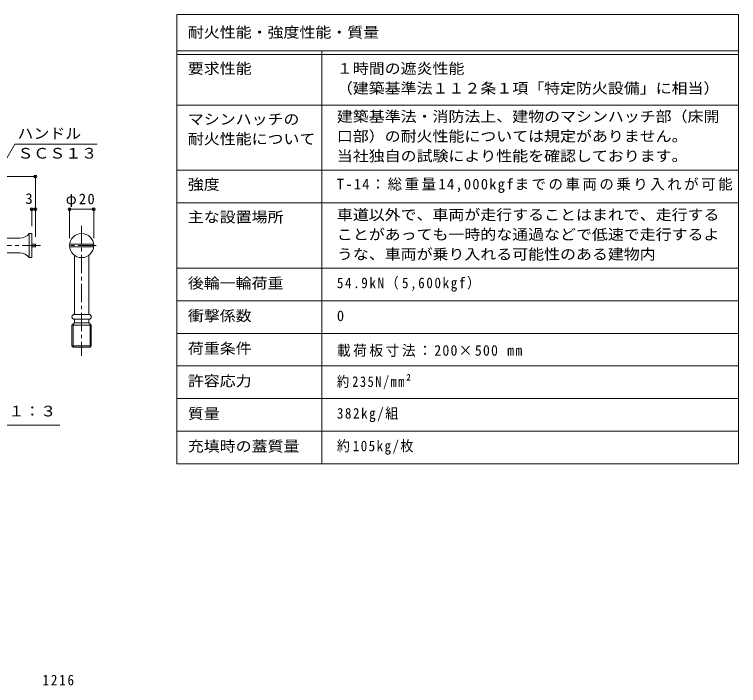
# Model space of a CAD drawing. Units: millimetres at full size, with parts at other scales. Extents: x -522 to 546, y -392 to 382.
# Drawn here: x 146.3 to 546, y 7.3 to 377.7 of the extents above; entities that cross this region are included whole.
import ezdxf
from ezdxf.enums import TextEntityAlignment as Align

# ---------------------------------------------------------------- set-up
doc = ezdxf.new("R2010")
doc.units = ezdxf.units.MM
doc.header["$LTSCALE"] = 2
doc.header["$PDMODE"] = 32
doc.header["$PDSIZE"] = 1.6
doc.linetypes.add('CHAIN1', pattern=[8, 5, -1, 1, -1])
for name, color, linetype, lineweight in [('D-F', 7, 'Continuous', 9), ('E-5', 3, 'Continuous', 9), ('E-F', 7, 'Continuous', 9), ('F-5_F-5ﾚｲﾔ', 7, 'Continuous', 9), ('F-F_F-Fﾚｲﾔ', 2, 'Continuous', 9)]:
    doc.layers.add(name, color=color, linetype=linetype, lineweight=lineweight)
doc.styles.add('ＭＳ ゴシック', font='')
doc.styles.get('ＭＳ ゴシック').set_extended_font_data('MS Gothic')

msp = doc.modelspace()

# ---------------------------------------------------------------- linework, layer by layer
at = {"layer": 'E-5', "color": 7}
for p, q in [((146.548, 306.011), (191.924, 306.011)), ((37.312, 151.034), (171.312, 151.034))]:
    msp.add_line(p, q, dxfattribs=at)
at = {"layer": 'E-5', "linetype": 'CHAIN1'}
for p, q in [((183.339, 260.916), (183.339, 189.295)), ((160.597, 250.105), (36.803, 250.105)), ((191.441, 250.105), (175.741, 250.105))]:
    msp.add_line(p, q, dxfattribs=at)
at = {"layer": 'E-5'}
for p, q in [((154.469, 256.772), (154.469, 243.438)), ((155.802, 256.772), (154.469, 256.772)), ((155.802, 256.772), (155.802, 243.438)), ((149.136, 254.105), (39.136, 254.105)), ((157.802, 250.872), (155.802, 250.872)), ((157.802, 249.338), (155.802, 249.338)), ((157.802, 250.872), (157.802, 249.338)), ((176.717, 250.872), (189.962, 250.872)), ((176.717, 249.338), (189.962, 249.338)), ((106.469, 246.105), (149.135, 246.105)), ((179.339, 244.772), (179.339, 212.105)), ((187.339, 244.772), (187.339, 212.105)), ((155.802, 243.438), (154.469, 243.438)), ((179.339, 212.105), (187.339, 212.105)), ((179.339, 209.438), (187.339, 209.438)), ((179.339, 209.438), (179.339, 207.438)), ((187.339, 209.438), (187.339, 207.438)), ((178.006, 206.105), (179.339, 207.438)), ((178.006, 206.105), (178.006, 194.808)), ((178.673, 194.105), (178.673, 206.772)), ((179.339, 207.438), (187.339, 207.438)), ((188.672, 206.105), (187.339, 207.438)), ((188.006, 206.772), (188.006, 194.105)), ((178.006, 194.808), (188.672, 194.808)), ((178.006, 194.808), (178.673, 194.105)), ((188.006, 194.105), (178.673, 194.105)), ((188.006, 194.105), (188.672, 194.808))]:
    msp.add_line(p, q, dxfattribs=at)
at = {"layer": 'E-5', "color": 7}
msp.add_lwpolyline([(146.548, 306.011), (116.58, 254.105), (118.494, 258.724)], dxfattribs=at)
at = {"layer": 'E-5'}
msp.add_lwpolyline([(178.006, 206.105), (188.672, 206.105), (188.672, 194.808)], dxfattribs=at)
msp.add_circle((183.339, 250.105), 6.667, dxfattribs=at)
for centre, radius, start, end in [((148.893, 261.257), 7.156, 271.94333, 321.18758), ((148.893, 238.953), 7.156, 38.81242, 88.06058), ((179.339, 210.772), 1.333, 90, 270), ((187.339, 210.772), 1.333, 270, 90)]:
    msp.add_arc(centre, radius, start, end, dxfattribs=at)
at = {"layer": 'E-F'}
for p, q in [((39.136, 288.214), (157.802, 288.214)), ((157.802, 288.814), (157.802, 254.872)), ((155.802, 270.739), (155.802, 260.772)), ((157.802, 270.139), (155.802, 270.139)), ((176.672, 270.739), (176.672, 254.105)), ((176.672, 270.139), (190.006, 270.139)), ((190.006, 270.739), (190.006, 254.105))]:
    msp.add_line(p, q, dxfattribs=at)
for p in [(157.802, 288.214), (155.802, 270.139), (157.802, 270.139), (176.672, 270.139), (190.006, 270.139)]:
    msp.add_point(p, dxfattribs=at)
at = {"layer": 'F-5_F-5ﾚｲﾔ'}
for p, q in [((545.979, 377.665), (545.979, 129.664)), ((235.979, 291.664), (545.979, 291.664)), ((235.979, 273.664), (545.979, 273.664)), ((235.979, 237.664), (545.979, 237.664))]:
    msp.add_line(p, q, dxfattribs=at)
at = {"layer": 'F-F_F-Fﾚｲﾔ', "color": 7}
for p, q in [((235.979, 377.665), (235.979, 129.664)), ((235.979, 377.665), (545.979, 377.665)), ((235.979, 357.665), (545.979, 357.665)), ((315.979, 357.665), (315.979, 129.664)), ((235.979, 355.665), (545.979, 355.665)), ((235.979, 327.665), (545.979, 327.665)), ((235.979, 291.664), (545.979, 291.664)), ((235.979, 273.664), (545.979, 273.664)), ((235.979, 237.664), (545.979, 237.664)), ((235.979, 219.665), (545.979, 219.665)), ((235.979, 201.665), (545.979, 201.665)), ((545.979, 183.664), (235.979, 183.664)), ((545.979, 165.664), (235.979, 165.664)), ((545.979, 147.664), (235.979, 147.664)), ((545.979, 129.664), (235.979, 129.664))]:
    msp.add_line(p, q, dxfattribs=at)

# ---------------------------------------------------------------- texts
at = {"layer": 'D-F', "color": 2, "insert": (161.774, 7.268), "char_height": 5.865, "attachment_point": 7, "style": 'ＭＳ ゴシック'}
msp.add_mtext('\\T1.28;\\W0.9;1216', dxfattribs=at)
at = {"layer": 'E-5', "color": 2, "style": 'ＭＳ ゴシック', "width": 1.1}
for s, p in [('ハンドル', (147.924, 307.275)), ('ＳＣＳ１３', (147.924, 296.37)), ('開閉ハンドル詳細図\u3000Ｓ＝１：３', (37.312, 154.034))]:
    msp.add_text(s, height=5.865, dxfattribs=at).set_placement(p, align=Align.BOTTOM_LEFT)
at = {"layer": 'E-F', "color": 2, "style": 'ＭＳ ゴシック'}
msp.add_text('3', height=5.865, dxfattribs=at).set_placement((152.3, 271.339), align=Align.BOTTOM_LEFT)
at = {"layer": 'E-F', "color": 2, "insert": (174.589, 271.339), "char_height": 5.865, "attachment_point": 7, "style": 'ＭＳ ゴシック'}
msp.add_mtext('\\T1.19;φ20', dxfattribs=at)
at = {"layer": 'F-F_F-Fﾚｲﾔ', "style": 'ＭＳ ゴシック', "width": 1.1}
for s, p in [('耐火性能・強度性能・質量', (241.979, 363.151)), ('要求性能', (241.979, 343.165)), ('１時間の遮炎性能', (324.246, 343.165)), ('（建築基準法１１２条１項「特定防火設備」に相当）', (324.246, 332.268)), ('建築基準法・消防法上、建物のマシンハッチ部（床開', (324.246, 316.672)), ('マシンハッチの', (241.979, 315.165)), ('耐火性能について', (241.979, 304.268)), ('口部）の耐火性能については規定がありません。', (324.246, 305.775)), ('当社独自の試験により性能を確認しております。', (324.246, 294.878)), ('強度', (241.979, 279.165)), ('主な設置場所', (241.979, 261.165)), ('車道以外で、車両が走行することはまれで、走行する', (324.246, 262.451)), ('ことがあっても一時的な通過などで低速で走行するよ', (324.246, 251.554)), ('うな、車両が乗り入れる可能性のある建物内', (324.246, 240.657)), ('後輪一輪荷重', (241.979, 224.665)), ('衝撃係数', (241.979, 206.665)), ('荷重条件', (241.979, 188.664)), ('許容応力', (241.979, 170.664)), ('質量', (241.979, 152.664)), ('充填時の蓋質量', (241.979, 134.664))]:
    msp.add_text(s, height=5.865, dxfattribs=at).set_placement(p, align=Align.BOTTOM_LEFT)
at = {"layer": 'F-F_F-Fﾚｲﾔ', "style": 'ＭＳ ゴシック'}
msp.add_text('0', height=5.865, dxfattribs=at).set_placement((324.246, 206.665), align=Align.BOTTOM_LEFT)
at = {"layer": 'F-F_F-Fﾚｲﾔ', "char_height": 5.865, "attachment_point": 7, "style": 'ＭＳ ゴシック'}
for s, insert in [('\\T1.17;T-14：総重量14,000kgfまでの車両の乗り入れが可能', (324.246, 279.165)), ('\\T1.25;\\W0.9;54.9kN（5,600kgf）', (324.246, 224.665)), ('\\T1.18;\\W0.95;載荷板寸法：200×500\\~mm', (324.246, 188.664)), ('\\T1.25;\\W0.85;約235N/mm²', (324.246, 170.664)), ('\\T1.24;\\W0.9;382kg/組', (324.246, 152.664)), ('\\T1.22;\\W0.9;約105kg/枚', (324.246, 134.664))]:
    msp.add_mtext(s, dxfattribs=dict(at, insert=insert))

doc.saveas('drawing.dxf')
